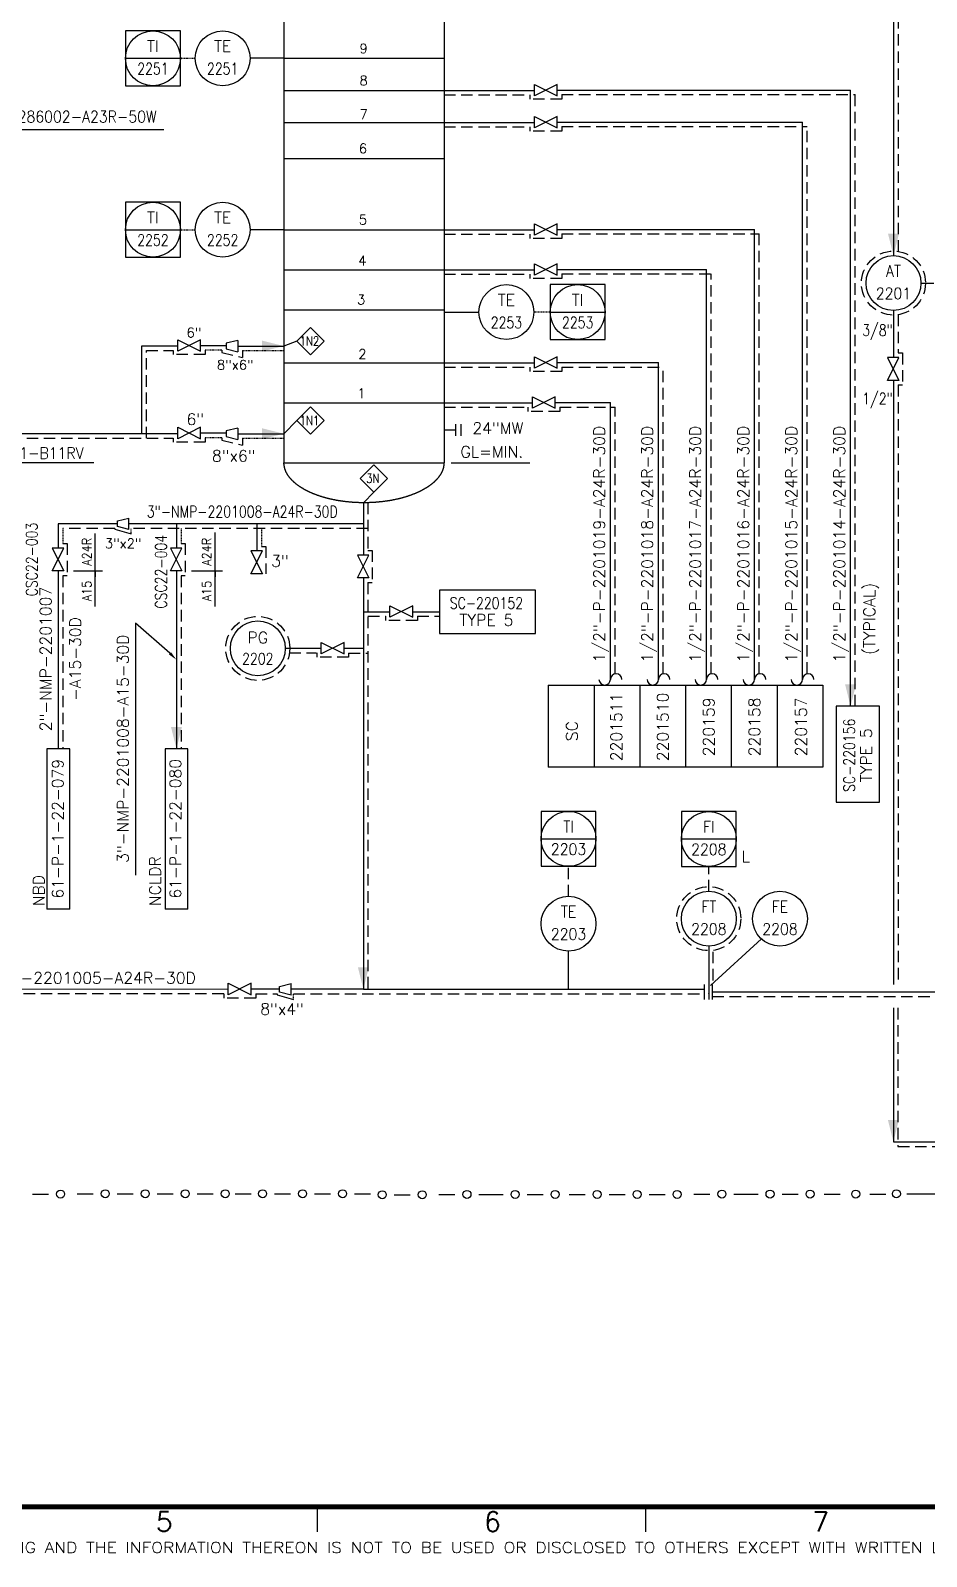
# Model space of a CAD drawing. Header units: millimetres. Extents: x 970 to 1838, y -23 to 597.
# Drawn here: x 1266.7 to 1462.6, y -22.6 to 311.1 of the extents above; entities that cross this region are included whole.
import ezdxf
from ezdxf.enums import TextEntityAlignment as Align

# ---------------------------------------------------------------- set-up
doc = ezdxf.new("R2010")
doc.units = ezdxf.units.MM
for name, pattern in [('HIDDEN', [0.375, 0.25, -0.125]), ('NELECTRICAL', [0.25, 0.125, -0.125]), ('SOLID', [0])]:
    doc.linetypes.add(name, pattern=pattern)
for name, color, linetype in [('1', 7, 'Continuous'), ('13', 13, 'Continuous'), ('18', 150, 'Continuous'), ('2', 7, 'Continuous'), ('30', 7, 'NELECTRICAL'), ('31', 7, 'Continuous'), ('4', 2, 'Continuous'), ('DIM', 7, 'Continuous'), ('INST', 4, 'Continuous'), ('SYM', 7, 'Continuous'), ('TEXT', 10, 'Continuous')]:
    doc.layers.add(name, color=color, linetype=linetype)
doc.styles.add('ROMANS', font='romans')
doc.styles.add('ROMSIM', font='simplex.shx', dxfattribs={"height": 0.1})
doc.styles.add('S3', font='SIMPLEX')
doc.styles.get("Standard").update_dxf_attribs({"font": 'romans.shx'})

# ---------------------------------------------------------------- blocks, each defined once
blk = doc.blocks.new('EM00')
at = {"layer": 'SYM'}
for p, q in [((0, 0), (0.1, 0)), ((0.1, 0.05), (0.1, -0.05)), ((0.15, -0.05), (0.15, 0.05))]:
    blk.add_line(p, q, dxfattribs=at)
blk = doc.blocks.new('RB12')
at = {"layer": 'SYM', "rotation": 270}
blk.add_blockref('EM00', (0, 0), dxfattribs=at)
blk = doc.blocks.new('W1')
at = {"color": 7, "linetype": 'HIDDEN'}
blk.add_solid([(-1.2, -4.8), (0, 0), (1.2, -4.8)], dxfattribs=at)

msp = doc.modelspace()

# ---------------------------------------------------------------- linework, layer by layer
at = {"color": 2, "linetype": 'SOLID'}
for p, q in [((1322.1, 426.75), (1322.1, 216.61)), ((1357.11, 426.75), (1357.11, 216.62))]:
    msp.add_line(p, q, dxfattribs=at)
for p, q in [((1287.47, 305.05), (1299.47, 305.05)), ((1287.47, 267.58), (1299.47, 267.58)), ((1380.33, 249.56), (1392.33, 249.56)), ((1324.9, 243.22), (1322.08, 242.13)), ((1298.88, 221.86), (1298.88, 224.36)), ((1324.9, 225.84), (1322.08, 222.96)), ((1341.75, 210.19), (1339.5, 207.87)), ((1280.87, 185.16), (1280.87, 201.16)), ((1285.16, 202.27), (1285.16, 202.08)), ((1285.16, 202.08), (1288.73, 201.06)), ((1307.07, 185.16), (1307.07, 201.34)), ((1297.18, 174.94), (1289.67, 181.55)), ((1289.67, 181.55), (1289.67, 126.42)), ((1379.91, 167.99), (1439.91, 167.99)), ((1379.91, 167.99), (1379.91, 150.08)), ((1389.91, 167.99), (1389.91, 150.08)), ((1399.91, 167.99), (1399.91, 150.08)), ((1409.91, 167.99), (1409.91, 150.08)), ((1419.91, 167.99), (1419.91, 150.08)), ((1429.91, 167.99), (1429.91, 150.08)), ((1439.91, 167.99), (1439.91, 150.08)), ((1439.91, 150.08), (1379.91, 150.08)), ((1378.33, 134.38), (1390.33, 134.38)), ((1409, 134.34), (1421, 134.34)), ((1415, 110.91), (1415, 99.22)), ((1426.49, 112.5), (1415.36, 102.29)), ((1320.62, 100.47), (1320.62, 100.29)), ((1320.62, 100.29), (1324.19, 99.27))]:
    msp.add_line(p, q)
at = {"color": 7, "linetype": 'SOLID'}
for p, q in [((1322.11, 305.05), (1357.11, 305.05)), ((1322.11, 298.05), (1357.11, 298.05)), ((1322.11, 291.05), (1357.11, 291.05))]:
    msp.add_line(p, q, dxfattribs=at)
at = {"color": 7, "linetype": 'HIDDEN', "ltscale": 10}
for p, q in [((1357.11, 297.05), (1375.87, 297.05)), ((1357.11, 290.05), (1375.87, 290.05)), ((1297.88, 241.16), (1297.88, 240.27)), ((1304.88, 240.27), (1297.88, 240.27)), ((1304.88, 241.21), (1304.88, 240.27)), ((1308.53, 241.21), (1308.53, 240.72)), ((1308.53, 240.72), (1313.03, 239.6)), ((1313.03, 241.13), (1313.03, 239.6)), ((1304.88, 221.11), (1297.88, 221.11)), ((1304.88, 222.05), (1304.88, 221.11)), ((1308.53, 222.05), (1308.53, 221.55)), ((1308.53, 221.55), (1313.03, 220.43)), ((1313.03, 221.96), (1313.03, 220.43)), ((1336.26, 174.99), (1340.48, 174.99))]:
    msp.add_line(p, q, dxfattribs=at)
at = {"linetype": 'HIDDEN', "ltscale": 10}
for p, q in [((1375.87, 297.05), (1375.87, 296.11)), ((1382.86, 297.11), (1382.86, 296.11)), ((1382.86, 296.11), (1375.87, 296.11)), ((1375.87, 290.05), (1375.87, 289.11)), ((1382.86, 289.11), (1375.87, 289.11)), ((1382.86, 290.11), (1382.86, 289.11)), ((1375.87, 266.58), (1375.87, 265.64)), ((1382.86, 265.64), (1375.87, 265.64)), ((1382.86, 266.64), (1382.86, 265.64)), ((1375.87, 257.83), (1375.87, 256.89)), ((1382.86, 257.89), (1382.86, 256.89)), ((1382.86, 256.89), (1375.87, 256.89)), ((1456.37, 240.63), (1457.31, 240.63)), ((1457.31, 240.63), (1457.31, 233.64)), ((1375.87, 237.49), (1375.87, 236.55)), ((1382.86, 237.55), (1382.86, 236.55)), ((1382.86, 236.55), (1375.87, 236.55)), ((1456.37, 233.64), (1457.31, 233.64)), ((1375.43, 228.74), (1375.43, 227.8)), ((1382.43, 227.8), (1375.43, 227.8)), ((1382.43, 228.8), (1382.43, 227.8)), ((1297.88, 221.99), (1297.88, 221.11)), ((1273.78, 198.95), (1274.72, 198.95)), ((1274.72, 198.95), (1274.72, 191.96)), ((1299.61, 198.95), (1300.55, 198.95)), ((1300.55, 198.95), (1300.55, 191.96)), ((1317.21, 198.33), (1318.15, 198.33)), ((1318.15, 198.33), (1318.15, 192.35)), ((1340.48, 197.44), (1341.42, 197.44)), ((1341.42, 197.44), (1341.42, 190.45)), ((1273.78, 191.96), (1274.72, 191.96)), ((1299.61, 191.96), (1300.55, 191.96)), ((1340.48, 190.45), (1341.42, 190.45)), ((1344.29, 183.03), (1344.29, 182.09)), ((1351.28, 182.09), (1344.29, 182.09)), ((1351.28, 183.03), (1351.28, 182.09)), ((1329.27, 175.02), (1329.27, 174.08)), ((1336.26, 174.08), (1329.27, 174.08)), ((1336.26, 174.99), (1336.26, 174.08)), ((1308.94, 100.47), (1308.94, 99.53)), ((1315.93, 100.47), (1315.93, 99.53)), ((1315.93, 99.53), (1308.94, 99.53))]:
    msp.add_line(p, q, dxfattribs=at)
at = {"linetype": 'Continuous'}
for p, q in [((1376.86, 296.86), (1376.86, 299.36)), ((1376.86, 299.36), (1381.86, 296.86)), ((1381.86, 299.36), (1376.86, 296.86)), ((1381.86, 296.86), (1381.86, 299.36)), ((1376.86, 289.86), (1376.86, 292.36)), ((1376.86, 292.36), (1381.86, 289.86)), ((1381.86, 292.36), (1376.86, 289.86)), ((1381.86, 289.86), (1381.86, 292.36)), ((1376.86, 266.39), (1376.86, 268.89)), ((1376.86, 268.89), (1381.86, 266.39)), ((1381.86, 268.89), (1376.86, 266.39)), ((1381.86, 266.39), (1381.86, 268.89)), ((1376.86, 257.64), (1376.86, 260.14)), ((1376.86, 260.14), (1381.86, 257.64)), ((1381.86, 260.14), (1376.86, 257.64)), ((1381.86, 257.64), (1381.86, 260.14)), ((1376.86, 237.3), (1376.86, 239.8)), ((1376.86, 239.8), (1381.86, 237.3)), ((1381.86, 239.8), (1376.86, 237.3)), ((1381.86, 237.3), (1381.86, 239.8)), ((1456.56, 239.63), (1454.06, 239.63)), ((1454.06, 239.63), (1456.56, 234.63)), ((1454.06, 234.63), (1456.56, 239.63)), ((1456.56, 234.63), (1454.06, 234.63)), ((1376.43, 228.55), (1376.43, 231.05)), ((1381.43, 231.05), (1376.43, 228.55)), ((1376.43, 231.05), (1381.43, 228.55)), ((1381.43, 228.55), (1381.43, 231.05)), ((1273.97, 197.95), (1271.47, 197.95)), ((1271.47, 197.95), (1273.97, 192.95)), ((1271.47, 192.95), (1273.97, 197.95)), ((1299.8, 197.95), (1297.3, 197.95)), ((1297.3, 197.95), (1299.8, 192.95)), ((1297.3, 192.95), (1299.8, 197.95)), ((1314.9, 192.33), (1317.4, 197.33)), ((1314.9, 197.33), (1317.4, 192.33)), ((1317.4, 197.33), (1314.9, 197.33)), ((1340.67, 196.44), (1338.17, 196.44)), ((1338.17, 196.44), (1340.67, 191.44)), ((1338.17, 191.44), (1340.67, 196.44)), ((1273.97, 192.95), (1271.47, 192.95)), ((1299.8, 192.95), (1297.3, 192.95)), ((1317.4, 192.33), (1314.9, 192.33)), ((1340.67, 191.44), (1338.17, 191.44)), ((1345.28, 182.84), (1345.28, 185.34)), ((1350.28, 185.34), (1345.28, 182.84)), ((1345.28, 185.34), (1350.28, 182.84)), ((1350.28, 182.84), (1350.28, 185.34)), ((1330.26, 174.83), (1330.26, 177.33)), ((1335.26, 177.33), (1330.26, 174.83)), ((1330.26, 177.33), (1335.26, 174.83)), ((1335.26, 174.83), (1335.26, 177.33)), ((1309.93, 100.28), (1309.93, 102.78)), ((1314.93, 102.78), (1309.93, 100.28)), ((1309.93, 102.78), (1314.93, 100.28)), ((1314.93, 100.28), (1314.93, 102.78))]:
    msp.add_line(p, q, dxfattribs=at)
at = {"color": 7}
for p, q in [((1243.18, 289.49), (1295.83, 289.49)), ((1298.88, 243.52), (1303.88, 241.02)), ((1303.88, 243.52), (1298.88, 241.02)), ((1298.88, 241.02), (1298.88, 243.52)), ((1303.88, 241.02), (1303.88, 243.52)), ((1309.55, 242.21), (1303.88, 242.21)), ((1312.01, 243.38), (1309.51, 242.75)), ((1309.51, 242.75), (1309.51, 241.5)), ((1309.51, 241.5), (1312.01, 240.88)), ((1312.01, 243.38), (1312.01, 240.88)), ((1303.88, 224.36), (1298.88, 221.86)), ((1298.88, 224.36), (1303.88, 221.86)), ((1303.88, 221.86), (1303.88, 224.36)), ((1312.01, 224.21), (1309.51, 223.59)), ((1309.51, 223.59), (1309.51, 222.34)), ((1312.01, 224.21), (1312.01, 221.71)), ((1309.51, 222.34), (1312.01, 221.71)), ((1285.7, 203.89), (1288.2, 204.52)), ((1285.7, 202.64), (1285.7, 203.89)), ((1288.2, 202.02), (1288.2, 204.52)), ((1288.2, 202.02), (1285.7, 202.64)), ((1288.2, 202.02), (1285.7, 202.64)), ((1270.28, 154.02), (1270.28, 119.02)), ((1275.28, 154.02), (1270.28, 154.02)), ((1275.28, 119.02), (1275.28, 154.02)), ((1296.11, 154.02), (1296.11, 119.02)), ((1301.11, 154.02), (1296.11, 154.02)), ((1301.11, 119.02), (1301.11, 154.02)), ((1275.28, 119.02), (1270.28, 119.02)), ((1301.11, 119.02), (1296.11, 119.02)), ((1321.17, 102.1), (1323.67, 102.72)), ((1321.17, 100.85), (1321.17, 102.1)), ((1323.67, 100.22), (1321.17, 100.85)), ((1323.67, 100.22), (1321.17, 100.85)), ((1323.67, 100.22), (1323.67, 102.72))]:
    msp.add_line(p, q, dxfattribs=at)
at = {"color": 7, "linetype": 'NELECTRICAL'}
for p, q in [((1308.53, 241.21), (1304.88, 241.21)), ((1308.53, 222.05), (1304.88, 222.05)), ((1288.73, 201.06), (1288.73, 202.27)), ((1324.19, 99.27), (1324.19, 100.47))]:
    msp.add_line(p, q, dxfattribs=at)
at = {"color": 3}
msp.add_line((1309.55, 223.05), (1303.88, 223.05), dxfattribs=at)
at = {"color": 6, "const_width": 1.07}
msp.add_lwpolyline([(970.59, 585.9), (1832.75, 585.9), (1832.75, -11.72), (970.59, -11.72), (970.59, 585.9)], dxfattribs=at)
for points in [[(1299.47, 311.05), (1287.47, 311.05), (1287.47, 299.05), (1299.47, 299.05)], [(1299.47, 273.58), (1287.47, 273.58), (1287.47, 261.58), (1299.47, 261.58)], [(1392.33, 255.56), (1380.33, 255.56), (1380.33, 243.56), (1392.33, 243.56)], [(1356.1, 188.74), (1356.1, 179.31), (1377.1, 179.31), (1377.1, 188.74)], [(1442.87, 142.36), (1452.31, 142.36), (1452.31, 163.36), (1442.87, 163.36)], [(1390.33, 140.38), (1378.33, 140.38), (1378.33, 128.38), (1390.33, 128.38)], [(1421, 140.34), (1409, 140.34), (1409, 128.34), (1421, 128.34)]]:
    msp.add_lwpolyline(points, close=True)
for points in [[(1236.58, 209.46), (1233.28, 216.7), (1280.54, 216.7)], [(1280.87, 192.92), (1280.87, 194.13)], [(1307.07, 192.92), (1307.07, 194.13)], [(1280.87, 192.92), (1280.87, 191.7)], [(1307.07, 192.92), (1307.07, 191.7)]]:
    msp.add_lwpolyline(points)
for centre in [(1293.47, 305.05), (1308.72, 305.05), (1293.47, 267.58), (1308.72, 267.58), (1455.37, 255.9), (1370.75, 249.56), (1386.33, 249.56), (1316.39, 176.02), (1384.33, 134.38), (1415, 134.34), (1384.33, 115.8), (1415, 116.91), (1430.56, 116.91)]:
    msp.add_circle(centre, 6)
at = {"linetype": 'HIDDEN', "ltscale": 10}
for centre in [(1455.37, 255.9), (1316.39, 176.02)]:
    msp.add_circle(centre, 7, dxfattribs=at)
at = {"color": 7, "linetype": 'HIDDEN', "ltscale": 10}
msp.add_solid([(1456.57, 266.7), (1455.37, 261.9), (1454.17, 266.7)], dxfattribs=at)
msp.add_solid([(1296.95, 174.71), (1297.42, 175.18), (1298.61, 173.54)])
at = {"layer": '1', "color": 7, "linetype": 'SOLID'}
for p, q in [((1455.45, 261.9), (1455.45, 320.45)), ((1322.11, 283.18), (1357.11, 283.18)), ((1322.1, 267.58), (1357.11, 267.58)), ((1322.1, 258.83), (1357.11, 258.83)), ((1322.1, 250.08), (1357.11, 250.08)), ((1455.37, 249.9), (1455.37, 239.63)), ((1291.05, 242.16), (1298.88, 242.16)), ((1322.1, 238.49), (1357.11, 238.49)), ((1322.1, 229.74), (1357.11, 229.74)), ((1358.67, 216.57), (1375.86, 216.57)), ((1272.78, 203.27), (1272.78, 197.95)), ((1285.7, 203.27), (1272.78, 203.27)), ((1339.45, 203.27), (1288.2, 203.27)), ((1298.61, 203.27), (1298.61, 197.95)), ((1316.21, 203.29), (1316.21, 197.33)), ((1272.78, 192.95), (1272.78, 154.02)), ((1298.61, 192.95), (1298.61, 154.02)), ((1339.47, 184.03), (1345.28, 184.03)), ((1350.28, 184.03), (1356.1, 184.03)), ((1309.93, 101.47), (1244.74, 101.46)), ((1321.17, 101.47), (1314.93, 101.47)), ((1339.5, 101.48), (1323.67, 101.47)), ((1414.04, 99.27), (1414.04, 102.53)), ((1415.79, 99.27), (1415.79, 102.53))]:
    msp.add_line(p, q, dxfattribs=at)
at = {"layer": '1', "color": 7, "linetype": 'HIDDEN', "ltscale": 10}
for p, q in [((1456.45, 262.82), (1456.45, 319.45)), ((1382.86, 297.11), (1446.99, 297.11)), ((1446.99, 163.36), (1446.99, 297.11)), ((1382.86, 290.11), (1436.49, 290.11)), ((1436.49, 170.47), (1436.49, 290.11)), ((1357.11, 266.58), (1375.87, 266.58)), ((1382.86, 266.64), (1425.99, 266.64)), ((1425.99, 170.47), (1425.99, 266.64)), ((1357.11, 257.83), (1375.87, 257.83)), ((1382.86, 257.89), (1415.49, 257.89)), ((1415.49, 170.47), (1415.49, 257.89)), ((1456.37, 248.98), (1456.37, 240.63)), ((1292.05, 221.98), (1292.05, 241.16)), ((1292.05, 241.16), (1297.88, 241.16)), ((1357.11, 237.49), (1375.87, 237.49)), ((1382.86, 237.55), (1404.99, 237.55)), ((1404.99, 170.47), (1404.99, 237.55)), ((1456.37, 233.63), (1456.37, 102.54)), ((1357.11, 228.74), (1375.43, 228.74)), ((1382.43, 228.8), (1394.49, 228.8)), ((1394.49, 170.47), (1394.49, 228.8)), ((1258.37, 221.99), (1297.88, 221.99)), ((1285.16, 202.27), (1273.78, 202.27)), ((1340.48, 202.27), (1288.73, 202.27)), ((1273.78, 191.92), (1273.78, 154.02)), ((1299.61, 191.92), (1299.61, 154.02)), ((1340.48, 183.03), (1344.29, 183.03)), ((1351.28, 183.03), (1356.1, 183.03)), ((1415.97, 103.41), (1415.97, 109.97)), ((1308.94, 100.47), (1245.74, 100.46)), ((1324.19, 100.47), (1414.03, 100.51)), ((1415.79, 99.9), (1647.24, 99.9)), ((1456.35, 97.39), (1456.35, 67.1)), ((1456.35, 67.1), (1647.12, 67.1))]:
    msp.add_line(p, q, dxfattribs=at)
at = {"layer": '1'}
for p, q in [((1322.11, 305.05), (1314.72, 305.05)), ((1322.1, 267.58), (1314.72, 267.58)), ((1357.11, 249.56), (1364.75, 249.56)), ((1384.33, 101.48), (1384.33, 109.8))]:
    msp.add_line(p, q, dxfattribs=at)
at = {"layer": '1', "color": 7}
for p, q in [((1357.11, 298.05), (1376.86, 298.05)), ((1381.86, 298.11), (1445.99, 298.11)), ((1445.99, 163.36), (1445.99, 298.11)), ((1357.11, 291.05), (1376.86, 291.05)), ((1381.86, 291.11), (1435.49, 291.11)), ((1435.49, 169.24), (1435.49, 291.11)), ((1357.11, 267.58), (1376.86, 267.58)), ((1381.86, 267.64), (1424.99, 267.64)), ((1424.99, 169.24), (1424.99, 267.64)), ((1357.11, 258.83), (1376.86, 258.83)), ((1381.86, 258.89), (1414.49, 258.89)), ((1414.49, 169.24), (1414.49, 258.89)), ((1291.05, 222.98), (1291.05, 242.16)), ((1312.01, 242.13), (1322.08, 242.13)), ((1357.11, 238.49), (1376.86, 238.49)), ((1381.86, 238.55), (1403.99, 238.55)), ((1403.99, 169.24), (1403.99, 238.55)), ((1455.37, 234.63), (1455.37, 102.54)), ((1357.11, 229.74), (1376.43, 229.74)), ((1381.43, 229.8), (1393.49, 229.8)), ((1393.49, 169.24), (1393.49, 229.8)), ((1330.26, 176.02), (1322.39, 176.02)), ((1339.41, 176.02), (1335.26, 176.02)), ((1455.35, 97.39), (1455.35, 68.1)), ((1455.35, 68.1), (1647.12, 68.1))]:
    msp.add_line(p, q, dxfattribs=at)
at = {"layer": '1', "color": 7, "linetype": 'NELECTRICAL'}
for p, q in [((1313.03, 241.13), (1322.08, 241.13)), ((1313.03, 221.96), (1322.08, 221.96)), ((1273.78, 202.27), (1273.78, 198.95)), ((1299.61, 202.27), (1299.61, 198.95)), ((1317.21, 202.27), (1317.21, 198.29))]:
    msp.add_line(p, q, dxfattribs=at)
at = {"layer": '1', "color": 3, "linetype": 'SOLID'}
msp.add_line((1257.37, 222.99), (1298.88, 222.99), dxfattribs=at)
at = {"layer": '1', "color": 3}
msp.add_line((1312.01, 222.96), (1322.08, 222.96), dxfattribs=at)
at = {"layer": '1', "color": 7, "linetype": 'HIDDEN', "ltscale": 10}
msp.add_circle((1415, 116.91), 7, dxfattribs=at)
at = {"layer": '13', "color": 3, "linetype": 'SOLID'}
for p, q in [((1339.48, 207.87), (1339.48, 196.44)), ((1339.48, 191.44), (1339.48, 101.48)), ((1339.48, 101.48), (1414.03, 101.51))]:
    msp.add_line(p, q, dxfattribs=at)
at = {"layer": '13', "color": 7, "linetype": 'HIDDEN', "ltscale": 10}
for p, q in [((1340.48, 207.88), (1340.48, 197.44)), ((1340.48, 190.41), (1340.48, 100.48)), ((1323.32, 175.02), (1329.17, 175.02)), ((1315.93, 100.47), (1320.62, 100.47))]:
    msp.add_line(p, q, dxfattribs=at)
at = {"layer": '13', "color": 3, "linetype": 'Continuous'}
msp.add_line((1415.79, 100.9), (1647.24, 100.9), dxfattribs=at)
at = {"layer": '18', "color": 2, "linetype": 'SOLID'}
for p, q in [((1322.1, 216.61), (1357.11, 216.61)), ((1322.12, 216.46), (1322.11, 216.61)), ((1322.12, 216.32), (1322.12, 216.46)), ((1322.14, 216.2), (1322.12, 216.32)), ((1322.15, 216.1), (1322.13, 216.23)), ((1322.16, 216), (1322.15, 216.1)), ((1322.17, 215.92), (1322.16, 216)), ((1322.18, 215.85), (1322.17, 215.92)), ((1322.2, 215.78), (1322.18, 215.85)), ((1322.21, 215.71), (1322.2, 215.78)), ((1322.22, 215.65), (1322.21, 215.71)), ((1322.23, 215.59), (1322.22, 215.65)), ((1322.25, 215.53), (1322.23, 215.59)), ((1322.26, 215.47), (1322.25, 215.53)), ((1322.28, 215.42), (1322.26, 215.47)), ((1322.29, 215.36), (1322.28, 215.42)), ((1322.31, 215.31), (1322.29, 215.36)), ((1322.33, 215.25), (1322.31, 215.31)), ((1322.34, 215.2), (1322.33, 215.25)), ((1322.36, 215.15), (1322.34, 215.2)), ((1322.38, 215.09), (1322.36, 215.15)), ((1322.4, 215.04), (1322.38, 215.09)), ((1322.42, 214.98), (1322.4, 215.04)), ((1322.44, 214.93), (1322.42, 214.98)), ((1322.46, 214.88), (1322.44, 214.93)), ((1322.48, 214.82), (1322.46, 214.88)), ((1322.51, 214.77), (1322.48, 214.82)), ((1322.53, 214.72), (1322.51, 214.77)), ((1322.55, 214.66), (1322.53, 214.72)), ((1322.58, 214.61), (1322.55, 214.66)), ((1322.6, 214.56), (1322.58, 214.61)), ((1322.63, 214.51), (1322.6, 214.56)), ((1322.65, 214.45), (1322.63, 214.51)), ((1322.68, 214.4), (1322.65, 214.45)), ((1322.71, 214.35), (1322.68, 214.4)), ((1322.74, 214.29), (1322.71, 214.35)), ((1322.77, 214.24), (1322.74, 214.29)), ((1322.8, 214.19), (1322.77, 214.24)), ((1322.83, 214.14), (1322.8, 214.19)), ((1322.86, 214.09), (1322.83, 214.14)), ((1322.89, 214.03), (1322.86, 214.09)), ((1322.92, 213.98), (1322.89, 214.03)), ((1322.96, 213.93), (1322.92, 213.98)), ((1322.99, 213.88), (1322.96, 213.93)), ((1323.02, 213.83), (1322.99, 213.88)), ((1323.06, 213.77), (1323.02, 213.83)), ((1323.1, 213.72), (1323.06, 213.77)), ((1323.13, 213.67), (1323.1, 213.72)), ((1323.17, 213.62), (1323.13, 213.67)), ((1323.21, 213.57), (1323.17, 213.62)), ((1323.24, 213.52), (1323.21, 213.57)), ((1356.01, 213.57), (1355.97, 213.52)), ((1356.04, 213.62), (1356.01, 213.57)), ((1356.08, 213.67), (1356.04, 213.62)), ((1356.12, 213.72), (1356.08, 213.67)), ((1356.15, 213.77), (1356.12, 213.72)), ((1356.19, 213.83), (1356.15, 213.77)), ((1356.22, 213.88), (1356.19, 213.83)), ((1356.26, 213.93), (1356.22, 213.88)), ((1356.29, 213.98), (1356.26, 213.93)), ((1356.32, 214.03), (1356.29, 213.98)), ((1356.35, 214.09), (1356.32, 214.03)), ((1356.38, 214.14), (1356.35, 214.09)), ((1356.41, 214.19), (1356.38, 214.14)), ((1356.44, 214.24), (1356.41, 214.19)), ((1356.47, 214.29), (1356.44, 214.24)), ((1356.5, 214.35), (1356.47, 214.29)), ((1356.53, 214.4), (1356.5, 214.35)), ((1356.56, 214.45), (1356.53, 214.4)), ((1356.58, 214.51), (1356.56, 214.45)), ((1356.61, 214.56), (1356.58, 214.51)), ((1356.63, 214.61), (1356.61, 214.56)), ((1356.66, 214.66), (1356.63, 214.61)), ((1356.68, 214.72), (1356.66, 214.66)), ((1356.71, 214.77), (1356.68, 214.72)), ((1356.73, 214.82), (1356.71, 214.77)), ((1356.75, 214.88), (1356.73, 214.82)), ((1356.77, 214.93), (1356.75, 214.88)), ((1356.79, 214.98), (1356.77, 214.93)), ((1356.81, 215.04), (1356.79, 214.98)), ((1356.83, 215.09), (1356.81, 215.04)), ((1356.85, 215.15), (1356.83, 215.09)), ((1356.87, 215.2), (1356.85, 215.15)), ((1356.89, 215.25), (1356.87, 215.2)), ((1356.9, 215.31), (1356.89, 215.25)), ((1356.92, 215.36), (1356.9, 215.31)), ((1356.93, 215.42), (1356.92, 215.36)), ((1356.95, 215.47), (1356.93, 215.42)), ((1356.96, 215.53), (1356.95, 215.47)), ((1356.98, 215.59), (1356.96, 215.53)), ((1356.99, 215.65), (1356.98, 215.59)), ((1357, 215.71), (1356.99, 215.65)), ((1357.02, 215.78), (1357, 215.71)), ((1357.03, 215.85), (1357.02, 215.78)), ((1357.04, 215.92), (1357.03, 215.85)), ((1357.05, 216), (1357.04, 215.92)), ((1357.07, 216.1), (1357.05, 216)), ((1357.08, 216.2), (1357.07, 216.1)), ((1357.09, 216.32), (1357.08, 216.2)), ((1357.1, 216.46), (1357.09, 216.32)), ((1357.11, 216.61), (1357.1, 216.46)), ((1323.28, 213.47), (1323.24, 213.52)), ((1323.32, 213.42), (1323.28, 213.47)), ((1323.36, 213.36), (1323.32, 213.42)), ((1323.4, 213.31), (1323.36, 213.36)), ((1323.45, 213.26), (1323.4, 213.31)), ((1323.49, 213.21), (1323.45, 213.26)), ((1323.53, 213.16), (1323.49, 213.21)), ((1323.57, 213.11), (1323.53, 213.16)), ((1323.62, 213.06), (1323.57, 213.11)), ((1323.66, 213.01), (1323.62, 213.06)), ((1323.71, 212.96), (1323.66, 213.01)), ((1323.75, 212.91), (1323.71, 212.96)), ((1323.8, 212.87), (1323.75, 212.91)), ((1323.85, 212.82), (1323.8, 212.87)), ((1323.89, 212.77), (1323.85, 212.82)), ((1323.94, 212.72), (1323.89, 212.77)), ((1323.99, 212.67), (1323.94, 212.72)), ((1324.04, 212.62), (1323.99, 212.67)), ((1324.09, 212.57), (1324.04, 212.62)), ((1324.14, 212.52), (1324.09, 212.57)), ((1324.19, 212.48), (1324.14, 212.52)), ((1324.24, 212.43), (1324.19, 212.48)), ((1324.3, 212.38), (1324.24, 212.43)), ((1324.35, 212.33), (1324.3, 212.38)), ((1324.4, 212.29), (1324.35, 212.33)), ((1324.46, 212.24), (1324.4, 212.29)), ((1324.51, 212.19), (1324.46, 212.24)), ((1324.57, 212.14), (1324.51, 212.19)), ((1324.62, 212.1), (1324.57, 212.14)), ((1324.68, 212.05), (1324.62, 212.1)), ((1324.74, 212), (1324.68, 212.05)), ((1324.79, 211.96), (1324.74, 212)), ((1324.85, 211.91), (1324.79, 211.96)), ((1324.91, 211.87), (1324.85, 211.91)), ((1324.97, 211.82), (1324.91, 211.87)), ((1325.03, 211.77), (1324.97, 211.82)), ((1325.09, 211.73), (1325.03, 211.77)), ((1325.15, 211.68), (1325.09, 211.73)), ((1325.21, 211.64), (1325.15, 211.68)), ((1325.28, 211.59), (1325.21, 211.64)), ((1325.34, 211.55), (1325.28, 211.59)), ((1325.4, 211.51), (1325.34, 211.55)), ((1325.47, 211.46), (1325.4, 211.51)), ((1325.53, 211.42), (1325.47, 211.46)), ((1325.6, 211.37), (1325.53, 211.42)), ((1325.66, 211.33), (1325.6, 211.37)), ((1325.73, 211.29), (1325.66, 211.33)), ((1325.8, 211.24), (1325.73, 211.29)), ((1325.86, 211.2), (1325.8, 211.24)), ((1325.93, 211.16), (1325.86, 211.2)), ((1326, 211.12), (1325.93, 211.16)), ((1326.07, 211.07), (1326, 211.12)), ((1326.14, 211.03), (1326.07, 211.07)), ((1326.21, 210.99), (1326.14, 211.03)), ((1326.28, 210.95), (1326.21, 210.99)), ((1326.35, 210.91), (1326.28, 210.95)), ((1326.42, 210.86), (1326.35, 210.91)), ((1326.49, 210.82), (1326.42, 210.86)), ((1326.56, 210.78), (1326.49, 210.82)), ((1326.64, 210.74), (1326.56, 210.78)), ((1326.71, 210.7), (1326.64, 210.74)), ((1326.78, 210.66), (1326.71, 210.7)), ((1326.86, 210.62), (1326.78, 210.66)), ((1326.93, 210.58), (1326.86, 210.62)), ((1327.01, 210.54), (1326.93, 210.58)), ((1327.08, 210.5), (1327.01, 210.54)), ((1327.16, 210.47), (1327.08, 210.5)), ((1327.24, 210.43), (1327.16, 210.47)), ((1327.31, 210.39), (1327.24, 210.43)), ((1327.39, 210.35), (1327.31, 210.39)), ((1327.47, 210.31), (1327.39, 210.35)), ((1327.55, 210.27), (1327.47, 210.31)), ((1327.63, 210.24), (1327.55, 210.27)), ((1327.71, 210.2), (1327.63, 210.24)), ((1351.58, 210.24), (1351.5, 210.2)), ((1351.66, 210.27), (1351.58, 210.24)), ((1351.74, 210.31), (1351.66, 210.27)), ((1351.82, 210.35), (1351.74, 210.31)), ((1351.9, 210.39), (1351.82, 210.35)), ((1351.97, 210.43), (1351.9, 210.39)), ((1352.05, 210.47), (1351.97, 210.43)), ((1352.13, 210.5), (1352.05, 210.47)), ((1352.2, 210.54), (1352.13, 210.5)), ((1352.28, 210.58), (1352.2, 210.54)), ((1352.35, 210.62), (1352.28, 210.58)), ((1352.43, 210.66), (1352.35, 210.62)), ((1352.5, 210.7), (1352.43, 210.66)), ((1352.58, 210.74), (1352.5, 210.7)), ((1352.65, 210.78), (1352.58, 210.74)), ((1352.72, 210.82), (1352.65, 210.78)), ((1352.79, 210.86), (1352.72, 210.82)), ((1352.86, 210.91), (1352.79, 210.86)), ((1352.94, 210.95), (1352.86, 210.91)), ((1353.01, 210.99), (1352.94, 210.95)), ((1353.08, 211.03), (1353.01, 210.99)), ((1353.14, 211.07), (1353.08, 211.03)), ((1353.21, 211.12), (1353.14, 211.07)), ((1353.28, 211.16), (1353.21, 211.12)), ((1353.35, 211.2), (1353.28, 211.16)), ((1353.42, 211.24), (1353.35, 211.2)), ((1353.48, 211.29), (1353.42, 211.24)), ((1353.55, 211.33), (1353.48, 211.29)), ((1353.61, 211.37), (1353.55, 211.33)), ((1353.68, 211.42), (1353.61, 211.37)), ((1353.74, 211.46), (1353.68, 211.42)), ((1353.81, 211.51), (1353.74, 211.46)), ((1353.87, 211.55), (1353.81, 211.51)), ((1353.93, 211.59), (1353.87, 211.55)), ((1354, 211.64), (1353.93, 211.59)), ((1354.06, 211.68), (1354, 211.64)), ((1354.12, 211.73), (1354.06, 211.68)), ((1354.18, 211.77), (1354.12, 211.73)), ((1354.24, 211.82), (1354.18, 211.77)), ((1354.3, 211.87), (1354.24, 211.82)), ((1354.36, 211.91), (1354.3, 211.87)), ((1354.42, 211.96), (1354.36, 211.91)), ((1354.47, 212), (1354.42, 211.96)), ((1354.53, 212.05), (1354.47, 212)), ((1354.59, 212.1), (1354.53, 212.05)), ((1354.64, 212.14), (1354.59, 212.1)), ((1354.7, 212.19), (1354.64, 212.14)), ((1354.75, 212.24), (1354.7, 212.19)), ((1354.81, 212.29), (1354.75, 212.24)), ((1354.86, 212.33), (1354.81, 212.29)), ((1354.92, 212.38), (1354.86, 212.33)), ((1354.97, 212.43), (1354.92, 212.38)), ((1355.02, 212.48), (1354.97, 212.43)), ((1355.07, 212.52), (1355.02, 212.48)), ((1355.12, 212.57), (1355.07, 212.52)), ((1355.17, 212.62), (1355.12, 212.57)), ((1355.22, 212.67), (1355.17, 212.62)), ((1355.27, 212.72), (1355.22, 212.67)), ((1355.32, 212.77), (1355.27, 212.72)), ((1355.37, 212.82), (1355.32, 212.77)), ((1355.41, 212.87), (1355.37, 212.82)), ((1355.46, 212.91), (1355.41, 212.87)), ((1355.5, 212.96), (1355.46, 212.91)), ((1355.55, 213.01), (1355.5, 212.96)), ((1355.59, 213.06), (1355.55, 213.01)), ((1355.64, 213.11), (1355.59, 213.06)), ((1355.68, 213.16), (1355.64, 213.11)), ((1355.72, 213.21), (1355.68, 213.16)), ((1355.77, 213.26), (1355.72, 213.21)), ((1355.81, 213.31), (1355.77, 213.26)), ((1355.85, 213.36), (1355.81, 213.31)), ((1355.89, 213.42), (1355.85, 213.36)), ((1355.93, 213.47), (1355.89, 213.42)), ((1355.97, 213.52), (1355.93, 213.47)), ((1327.79, 210.16), (1327.71, 210.2)), ((1327.87, 210.13), (1327.79, 210.16)), ((1327.95, 210.09), (1327.87, 210.13)), ((1328.03, 210.05), (1327.95, 210.09)), ((1328.11, 210.02), (1328.03, 210.05)), ((1328.2, 209.98), (1328.11, 210.02)), ((1328.28, 209.95), (1328.2, 209.98)), ((1328.36, 209.91), (1328.28, 209.95)), ((1328.45, 209.88), (1328.36, 209.91)), ((1328.53, 209.84), (1328.45, 209.88)), ((1328.61, 209.81), (1328.53, 209.84)), ((1328.7, 209.77), (1328.61, 209.81)), ((1328.79, 209.74), (1328.7, 209.77)), ((1328.87, 209.71), (1328.79, 209.74)), ((1328.96, 209.67), (1328.87, 209.71)), ((1329.04, 209.64), (1328.96, 209.67)), ((1329.13, 209.61), (1329.04, 209.64)), ((1329.22, 209.57), (1329.13, 209.61)), ((1329.31, 209.54), (1329.22, 209.57)), ((1329.39, 209.51), (1329.31, 209.54)), ((1329.48, 209.48), (1329.39, 209.51)), ((1329.57, 209.45), (1329.48, 209.48)), ((1329.66, 209.42), (1329.57, 209.45)), ((1329.75, 209.38), (1329.66, 209.42)), ((1329.84, 209.35), (1329.75, 209.38)), ((1329.93, 209.32), (1329.84, 209.35)), ((1330.02, 209.29), (1329.93, 209.32)), ((1330.12, 209.26), (1330.02, 209.29)), ((1330.21, 209.23), (1330.12, 209.26)), ((1330.3, 209.21), (1330.21, 209.23)), ((1330.39, 209.18), (1330.3, 209.21)), ((1330.48, 209.15), (1330.39, 209.18)), ((1330.58, 209.12), (1330.48, 209.15)), ((1330.67, 209.09), (1330.58, 209.12)), ((1330.77, 209.06), (1330.67, 209.09)), ((1330.86, 209.04), (1330.77, 209.06)), ((1330.95, 209.01), (1330.86, 209.04)), ((1331.05, 208.98), (1330.95, 209.01)), ((1331.14, 208.96), (1331.05, 208.98)), ((1331.24, 208.93), (1331.14, 208.96)), ((1331.34, 208.9), (1331.24, 208.93)), ((1331.43, 208.88), (1331.34, 208.9)), ((1331.53, 208.85), (1331.43, 208.88)), ((1331.63, 208.83), (1331.53, 208.85)), ((1331.72, 208.8), (1331.63, 208.83)), ((1331.82, 208.78), (1331.72, 208.8)), ((1331.92, 208.75), (1331.82, 208.78)), ((1332.02, 208.73), (1331.92, 208.75)), ((1332.11, 208.71), (1332.02, 208.73)), ((1332.21, 208.68), (1332.11, 208.71)), ((1332.31, 208.66), (1332.21, 208.68)), ((1332.41, 208.64), (1332.31, 208.66)), ((1332.51, 208.62), (1332.41, 208.64)), ((1332.61, 208.59), (1332.51, 208.62)), ((1332.71, 208.57), (1332.61, 208.59)), ((1332.81, 208.55), (1332.71, 208.57)), ((1332.91, 208.53), (1332.81, 208.55)), ((1333.01, 208.51), (1332.91, 208.53)), ((1333.11, 208.49), (1333.01, 208.51)), ((1333.22, 208.47), (1333.11, 208.49)), ((1333.32, 208.45), (1333.22, 208.47)), ((1333.42, 208.43), (1333.32, 208.45)), ((1333.52, 208.41), (1333.42, 208.43)), ((1333.62, 208.39), (1333.52, 208.41)), ((1333.73, 208.37), (1333.62, 208.39)), ((1333.83, 208.36), (1333.73, 208.37)), ((1333.93, 208.34), (1333.83, 208.36)), ((1334.03, 208.32), (1333.93, 208.34)), ((1334.14, 208.3), (1334.03, 208.32)), ((1334.24, 208.29), (1334.14, 208.3)), ((1334.35, 208.27), (1334.24, 208.29)), ((1334.45, 208.25), (1334.35, 208.27)), ((1334.55, 208.24), (1334.45, 208.25)), ((1334.66, 208.22), (1334.55, 208.24)), ((1334.76, 208.21), (1334.66, 208.22)), ((1334.87, 208.19), (1334.76, 208.21)), ((1334.97, 208.18), (1334.87, 208.19)), ((1335.08, 208.16), (1334.97, 208.18)), ((1335.18, 208.15), (1335.08, 208.16)), ((1335.29, 208.14), (1335.18, 208.15)), ((1335.4, 208.12), (1335.29, 208.14)), ((1335.5, 208.11), (1335.4, 208.12)), ((1335.61, 208.1), (1335.5, 208.11)), ((1335.71, 208.08), (1335.61, 208.1)), ((1335.82, 208.07), (1335.71, 208.08)), ((1335.93, 208.06), (1335.82, 208.07)), ((1336.03, 208.05), (1335.93, 208.06)), ((1336.14, 208.04), (1336.03, 208.05)), ((1336.25, 208.03), (1336.14, 208.04)), ((1336.35, 208.02), (1336.25, 208.03)), ((1336.46, 208.01), (1336.35, 208.02)), ((1336.57, 208), (1336.46, 208.01)), ((1336.68, 207.99), (1336.57, 208)), ((1336.78, 207.98), (1336.68, 207.99)), ((1336.89, 207.97), (1336.78, 207.98)), ((1337, 207.96), (1336.89, 207.97)), ((1337.11, 207.95), (1337, 207.96)), ((1337.21, 207.95), (1337.11, 207.95)), ((1337.32, 207.94), (1337.21, 207.95)), ((1337.43, 207.93), (1337.32, 207.94)), ((1337.54, 207.93), (1337.43, 207.93)), ((1337.65, 207.92), (1337.54, 207.93)), ((1337.76, 207.91), (1337.65, 207.92)), ((1337.86, 207.91), (1337.76, 207.91)), ((1337.97, 207.9), (1337.86, 207.91)), ((1338.08, 207.9), (1337.97, 207.9)), ((1338.19, 207.89), (1338.08, 207.9)), ((1338.3, 207.89), (1338.19, 207.89)), ((1338.41, 207.89), (1338.3, 207.89)), ((1338.52, 207.88), (1338.41, 207.89)), ((1338.63, 207.88), (1338.52, 207.88)), ((1338.73, 207.88), (1338.63, 207.88)), ((1338.84, 207.87), (1338.73, 207.88)), ((1338.95, 207.87), (1338.84, 207.87)), ((1339.06, 207.87), (1338.95, 207.87)), ((1339.17, 207.87), (1339.06, 207.87)), ((1339.28, 207.87), (1339.17, 207.87)), ((1339.39, 207.87), (1339.28, 207.87)), ((1339.5, 207.87), (1339.39, 207.87)), ((1339.61, 207.86), (1339.5, 207.87)), ((1339.71, 207.87), (1339.61, 207.86)), ((1339.82, 207.87), (1339.71, 207.87)), ((1339.93, 207.87), (1339.82, 207.87)), ((1340.04, 207.87), (1339.93, 207.87)), ((1340.15, 207.87), (1340.04, 207.87)), ((1340.26, 207.87), (1340.15, 207.87)), ((1340.37, 207.87), (1340.26, 207.87)), ((1340.48, 207.88), (1340.37, 207.87)), ((1340.59, 207.88), (1340.48, 207.88)), ((1340.7, 207.88), (1340.59, 207.88)), ((1340.8, 207.89), (1340.7, 207.88)), ((1340.91, 207.89), (1340.8, 207.89)), ((1341.02, 207.89), (1340.91, 207.89)), ((1341.13, 207.9), (1341.02, 207.89)), ((1341.24, 207.9), (1341.13, 207.9)), ((1341.35, 207.91), (1341.24, 207.9)), ((1341.46, 207.91), (1341.35, 207.91)), ((1341.56, 207.92), (1341.46, 207.91)), ((1341.67, 207.93), (1341.56, 207.92)), ((1341.78, 207.93), (1341.67, 207.93)), ((1341.89, 207.94), (1341.78, 207.93)), ((1342, 207.95), (1341.89, 207.94)), ((1342.11, 207.95), (1342, 207.95)), ((1342.21, 207.96), (1342.11, 207.95)), ((1342.32, 207.97), (1342.21, 207.96)), ((1342.43, 207.98), (1342.32, 207.97)), ((1342.54, 207.99), (1342.43, 207.98)), ((1342.64, 208), (1342.54, 207.99)), ((1342.75, 208.01), (1342.64, 208)), ((1342.86, 208.02), (1342.75, 208.01)), ((1342.96, 208.03), (1342.86, 208.02)), ((1343.07, 208.04), (1342.96, 208.03)), ((1343.18, 208.05), (1343.07, 208.04)), ((1343.29, 208.06), (1343.18, 208.05)), ((1343.39, 208.07), (1343.29, 208.06)), ((1343.5, 208.08), (1343.39, 208.07)), ((1343.6, 208.1), (1343.5, 208.08)), ((1343.71, 208.11), (1343.6, 208.1)), ((1343.82, 208.12), (1343.71, 208.11)), ((1343.92, 208.14), (1343.82, 208.12)), ((1344.03, 208.15), (1343.92, 208.14)), ((1344.13, 208.16), (1344.03, 208.15)), ((1344.24, 208.18), (1344.13, 208.16)), ((1344.34, 208.19), (1344.24, 208.18)), ((1344.45, 208.21), (1344.34, 208.19)), ((1344.55, 208.22), (1344.45, 208.21)), ((1344.66, 208.24), (1344.55, 208.22)), ((1344.76, 208.25), (1344.66, 208.24)), ((1344.87, 208.27), (1344.76, 208.25)), ((1344.97, 208.29), (1344.87, 208.27)), ((1345.07, 208.3), (1344.97, 208.29)), ((1345.18, 208.32), (1345.07, 208.3)), ((1345.28, 208.34), (1345.18, 208.32)), ((1345.38, 208.36), (1345.28, 208.34)), ((1345.49, 208.37), (1345.38, 208.36)), ((1345.59, 208.39), (1345.49, 208.37)), ((1345.69, 208.41), (1345.59, 208.39)), ((1345.79, 208.43), (1345.69, 208.41)), ((1345.89, 208.45), (1345.79, 208.43)), ((1346, 208.47), (1345.89, 208.45)), ((1346.1, 208.49), (1346, 208.47)), ((1346.2, 208.51), (1346.1, 208.49)), ((1346.3, 208.53), (1346.2, 208.51)), ((1346.4, 208.55), (1346.3, 208.53)), ((1346.5, 208.57), (1346.4, 208.55)), ((1346.6, 208.59), (1346.5, 208.57)), ((1346.7, 208.62), (1346.6, 208.59)), ((1346.8, 208.64), (1346.7, 208.62)), ((1346.9, 208.66), (1346.8, 208.64)), ((1347, 208.68), (1346.9, 208.66)), ((1347.1, 208.71), (1347, 208.68)), ((1347.2, 208.73), (1347.1, 208.71)), ((1347.29, 208.75), (1347.2, 208.73)), ((1347.39, 208.78), (1347.29, 208.75)), ((1347.49, 208.8), (1347.39, 208.78)), ((1347.59, 208.83), (1347.49, 208.8)), ((1347.68, 208.85), (1347.59, 208.83)), ((1347.78, 208.88), (1347.68, 208.85)), ((1347.88, 208.9), (1347.78, 208.88)), ((1347.97, 208.93), (1347.88, 208.9)), ((1348.07, 208.96), (1347.97, 208.93)), ((1348.16, 208.98), (1348.07, 208.96)), ((1348.26, 209.01), (1348.16, 208.98)), ((1348.35, 209.04), (1348.26, 209.01)), ((1348.45, 209.06), (1348.35, 209.04)), ((1348.54, 209.09), (1348.45, 209.06)), ((1348.63, 209.12), (1348.54, 209.09)), ((1348.73, 209.15), (1348.63, 209.12)), ((1348.82, 209.18), (1348.73, 209.15)), ((1348.91, 209.21), (1348.82, 209.18)), ((1349, 209.23), (1348.91, 209.21)), ((1349.1, 209.26), (1349, 209.23)), ((1349.19, 209.29), (1349.1, 209.26)), ((1349.28, 209.32), (1349.19, 209.29)), ((1349.37, 209.35), (1349.28, 209.32)), ((1349.46, 209.38), (1349.37, 209.35)), ((1349.55, 209.42), (1349.46, 209.38)), ((1349.64, 209.45), (1349.55, 209.42)), ((1349.73, 209.48), (1349.64, 209.45)), ((1349.82, 209.51), (1349.73, 209.48)), ((1349.91, 209.54), (1349.82, 209.51)), ((1349.99, 209.57), (1349.91, 209.54)), ((1350.08, 209.61), (1349.99, 209.57)), ((1350.17, 209.64), (1350.08, 209.61)), ((1350.25, 209.67), (1350.17, 209.64)), ((1350.34, 209.71), (1350.25, 209.67)), ((1350.43, 209.74), (1350.34, 209.71)), ((1350.51, 209.77), (1350.43, 209.74)), ((1350.6, 209.81), (1350.51, 209.77)), ((1350.68, 209.84), (1350.6, 209.81)), ((1350.77, 209.88), (1350.68, 209.84)), ((1350.85, 209.91), (1350.77, 209.88)), ((1350.93, 209.95), (1350.85, 209.91)), ((1351.02, 209.98), (1350.93, 209.95)), ((1351.1, 210.02), (1351.02, 209.98)), ((1351.18, 210.05), (1351.1, 210.02)), ((1351.26, 210.09), (1351.18, 210.05)), ((1351.34, 210.13), (1351.26, 210.09)), ((1351.42, 210.16), (1351.34, 210.13)), ((1351.5, 210.2), (1351.42, 210.16))]:
    msp.add_line(p, q, dxfattribs=at)
at = {"layer": '30'}
for p, q in [((1299.47, 305.05), (1302.72, 305.05)), ((1299.47, 267.58), (1302.72, 267.58)), ((1380.33, 249.56), (1376.75, 249.56))]:
    msp.add_line(p, q, dxfattribs=at)
at = {"layer": '30', "color": 7, "linetype": 'HIDDEN', "ltscale": 10}
for p, q in [((1384.33, 121.8), (1384.33, 128.38)), ((1415, 122.91), (1415, 128.34))]:
    msp.add_line(p, q, dxfattribs=at)
at = {"layer": '31', "color": 7}
for p, q in [((1461.37, 255.9), (1464.22, 255.9)), ((1414.97, 100.49), (1414.97, 100.52)), ((1276.92, 56.76), (1280.42, 56.76)), ((1285.67, 56.76), (1289.17, 56.76)), ((1294.42, 56.76), (1297.92, 56.76)), ((1303.17, 56.76), (1306.67, 56.76)), ((1311.47, 56.76), (1314.97, 56.76)), ((1320.06, 56.76), (1323.56, 56.76)), ((1328.81, 56.76), (1332.31, 56.76)), ((1337.55, 56.76), (1341.05, 56.76)), ((1458.32, 56.75), (1464.92, 56.75)), ((1267.14, 56.69), (1270.64, 56.69)), ((1346.22, 56.55), (1349.72, 56.55)), ((1356, 56.62), (1359.5, 56.62)), ((1364.75, 56.62), (1370.02, 56.62)), ((1375.27, 56.62), (1378.77, 56.62)), ((1384.46, 56.62), (1387.96, 56.62)), ((1393.21, 56.62), (1396.71, 56.62)), ((1401.96, 56.62), (1405.46, 56.62)), ((1411.74, 56.69), (1415.24, 56.69)), ((1420.49, 56.69), (1425.76, 56.69)), ((1431.01, 56.69), (1434.51, 56.69)), ((1440.19, 56.69), (1443.69, 56.69)), ((1450.19, 56.69), (1453.69, 56.69))]:
    msp.add_line(p, q, dxfattribs=at)
for centre in [(1273.26, 56.69), (1283.04, 56.76), (1291.79, 56.76), (1300.54, 56.76), (1309.29, 56.76), (1317.44, 56.76), (1326.19, 56.76), (1334.94, 56.76), (1343.6, 56.55), (1352.35, 56.55), (1362.13, 56.62), (1372.65, 56.62), (1381.4, 56.62), (1390.58, 56.62), (1399.33, 56.62), (1408.08, 56.62), (1417.86, 56.69), (1428.38, 56.69), (1437.13, 56.69), (1447.13, 56.69), (1456.02, 56.75)]:
    msp.add_circle(centre, 0.875, dxfattribs=at)
at = {"layer": '4', "color": 7}
for p, q in [((1282.47, 192.92), (1276.08, 192.92)), ((1308.67, 192.92), (1301.9, 192.92))]:
    msp.add_line(p, q, dxfattribs=at)
at = {"layer": 'DIM', "color": 7}
for p, q in [((1329.38, -11.72), (1329.38, -17.18)), ((1401.14, -11.72), (1401.14, -17.18))]:
    msp.add_line(p, q, dxfattribs=at)
at = {"layer": 'INST', "color": 7}
for p, q in [((1327.9, 246.22), (1324.9, 243.22)), ((1330.9, 243.22), (1327.9, 246.22)), ((1324.9, 243.22), (1327.9, 240.22)), ((1327.9, 240.22), (1330.9, 243.22)), ((1327.9, 228.84), (1324.9, 225.84)), ((1330.9, 225.84), (1327.9, 228.84)), ((1324.9, 225.84), (1327.9, 222.84)), ((1327.9, 222.84), (1330.9, 225.84)), ((1341.75, 216.19), (1338.75, 213.19)), ((1344.75, 213.19), (1341.75, 216.19)), ((1338.75, 213.19), (1341.75, 210.19)), ((1341.75, 210.19), (1344.75, 213.19))]:
    msp.add_line(p, q, dxfattribs=at)
at = {"layer": 'SYM'}
for centre, start, end in [((1394.74, 169.24), 0, 180), ((1405.24, 169.24), 0, 180), ((1415.74, 169.24), 0, 180), ((1426.24, 169.24), 0, 180), ((1436.74, 169.24), 0, 180), ((1392.24, 169.24), 180, 360), ((1402.74, 169.24), 180, 360), ((1413.24, 169.24), 180, 360), ((1423.74, 169.24), 180, 360), ((1434.24, 169.24), 180, 360)]:
    msp.add_arc(centre, 1.25, start, end, dxfattribs=at)

# ---------------------------------------------------------------- block references
for p, rotation in [((1322.08, 242.13), 270), ((1445.99, 163.36), 180), ((1298.61, 154.02), 180), ((1339.48, 101.48), 180), ((1455.35, 68.1), 180)]:
    msp.add_blockref('W1', p, dxfattribs=dict(rotation=rotation))
at = {"linetype": 'HIDDEN', "ltscale": 10, "rotation": 270}
msp.add_blockref('W1', (1322.08, 222.96), dxfattribs=at)
at = {"xscale": 25, "yscale": 25, "zscale": 25, "rotation": 90}
msp.add_blockref('RB12', (1357.11, 223.78), dxfattribs=at)

# ---------------------------------------------------------------- texts
for s, p in [('TI', (1293.47, 307.7)), ('TE', (1308.72, 307.7)), ('TI', (1293.47, 270.23)), ('TE', (1308.72, 270.23)), ('TE', (1370.75, 252.2)), ('TI', (1386.33, 252.2)), ('TYPE 5', (1366.38, 182.22)), ('PG', (1316.39, 178.38)), ('L', (1423.06, 130.52)), ('4"-DIST-2201005-A24R-30D', (1276.88, 103.96))]:
    msp.add_text(s, height=2.5).set_placement(p, align=Align.MIDDLE)
at = {"color": 7, "style": 'ROMSIM'}
for s, p in [('9', (1340.42, 306.15)), ('8', (1340.42, 299.15)), ('7', (1340.42, 291.78))]:
    msp.add_text(s, height=2.1, dxfattribs=at).set_placement(p, align=Align.RIGHT)
for s, width, p in [('2251', 0.8, (1293.47, 302.78)), ('2251', 0.8, (1308.72, 302.78)), ('2252', 0.8, (1293.47, 265.31)), ('2252', 0.8, (1308.72, 265.31)), ('AT', 0.9, (1455.37, 258.55)), ('2201', 0.9, (1455.37, 253.63)), ('2253', 0.8, (1370.75, 247.28)), ('2253', 0.8, (1386.33, 247.28)), ('3"-NMP-2201008-A24R-30D', 0.8, (1312.99, 205.92)), ('SC-220152', 0.8, (1366.38, 185.91)), ('2202', 0.8, (1316.39, 173.75)), ('TI', 0.9, (1384.33, 137.03)), ('FI', 0.9, (1415, 136.98)), ('2203', 0.9, (1384.33, 132.11)), ('2208', 0.9, (1415, 132.06)), ('FT', 0.9, (1415, 119.55)), ('FE', 0.9, (1430.56, 119.55)), ('TE', 0.9, (1384.33, 118.45)), ('2203', 0.9, (1384.33, 113.53)), ('2208', 0.9, (1415, 114.63)), ('2208', 0.9, (1430.56, 114.63))]:
    msp.add_text(s, height=2.5, dxfattribs=dict(width=width)).set_placement(p, align=Align.MIDDLE)
at = {"width": 0.9}
for s, p in [('2"-KERO-2286002-A23R-50W', (1269.88, 292.3)), ('2"-KERO-2201051-B11RV', (1257.25, 218.73))]:
    msp.add_text(s, height=2.5, dxfattribs=at).set_placement(p, align=Align.MIDDLE_CENTER)
at = {"color": 7, "width": 0.8}
for s, p in [('3/8"', (1451.9, 245.42)), ('1/2"', (1451.9, 230.47))]:
    msp.add_text(s, height=2.5, dxfattribs=at).set_placement(p, align=Align.MIDDLE)
for s, p in [('1/2"-P-2201019-A24R-30D', (1391.22, 198.82)), ('1/2"-P-2201018-A24R-30D', (1401.72, 198.82)), ('1/2"-P-2201017-A24R-30D', (1412.22, 198.82)), ('1/2"-P-2201016-A24R-30D', (1422.72, 198.82)), ('1/2"-P-2201015-A24R-30D', (1433.22, 198.82)), ('1/2"-P-2201014-A24R-30D', (1443.72, 198.82)), ('2"-NMP-2201007', (1270.02, 173.69)), ('-A15-30D', (1276.48, 173.69)), ('3"-NMP-2201008-A15-30D', (1286.91, 154.08)), ('2201511', (1394.78, 158.84)), ('2201510', (1404.93, 158.84)), ('220159', (1415, 158.84)), ('220158', (1424.97, 158.84)), ('220157', (1435.15, 158.84)), ('SC', (1385.07, 157.93)), ('TYPE 5', (1449.4, 152.64)), ('NCLDR', (1293.95, 125.11)), ('NBD', (1268.5, 123.05))]:
    msp.add_text(s, height=2.5, rotation=90).set_placement(p, align=Align.MIDDLE)
at = {"width": 0.8}
for s, p in [('CSC22-003', (1266.97, 195.45)), ('CSC22-004', (1295.22, 192.78)), ('SC-220156', (1445.7, 152.64))]:
    msp.add_text(s, height=2.5, rotation=90, dxfattribs=at).set_placement(p, align=Align.MIDDLE)
at = {"width": 0.9}
for s, p in [('A24R', (1280, 194.1)), ('A24R', (1306.2, 194.1)), ('A15', (1280, 186.31)), ('A15', (1306.2, 186.31))]:
    msp.add_text(s, height=2, rotation=90, dxfattribs=at).set_placement(p)
msp.add_text(' 8"x4"', height=2.5).set_placement((1315.21, 95.9))
at = {"style": 'ROMANS', "width": 1.004839}
msp.add_text("THIS DRAWING IS THE PROPERTY OF LG ENGINEERING CO., LTD.(LG ENG'G) IT CONTAINS INFORMATIONS REGARDED AS CONFIDENTAL BY LG ENG'G. THIS DRAWING AND THE INFORMATION THEREON IS NOT TO BE USED OR DISCLOSED TO OTHERS EXCEPT WITH WRITTEN LG ENG'G AUTHORIZTION. ", height=2.3562, dxfattribs=at).set_placement((970.51, -21.77), (1511.45, -21.77), align=Align.FIT)
at = {"layer": '1', "color": 7, "style": 'ROMANS'}
for s, p in [('61-P-1-22-079', (1272.66, 136.58)), ('61-P-1-22-080', (1298.38, 136.58))]:
    msp.add_text(s, height=2.5, rotation=90, dxfattribs=at).set_placement(p, align=Align.MIDDLE)
at = {"layer": '2', "color": 7, "style": 'ROMSIM'}
for s, height, p in [('6', 2.1, (1340.29, 284.29)), ('5', 2.1, (1340.29, 268.72)), ('4', 2.1, (1340.16, 259.78)), ('3', 2.1, (1339.89, 251.23)), ('2', 2.1, (1340.16, 239.32)), ('1', 2.1, (1339.94, 230.77)), ('GL=MIN.', 2.5, (1374.43, 217.75))]:
    msp.add_text(s, height=height, dxfattribs=at).set_placement(p, align=Align.RIGHT)
for s, height, p in [('6"', 2.1, (1300.81, 244.02)), ('8"x6"', 2.1, (1307.47, 236.98)), ('6"', 2.5, (1300.81, 224.88)), ('24"MW', 2.5, (1363.31, 222.93)), ('8"x6"', 2.5, (1306.37, 216.87)), ('3"x2"', 2.1, (1282.96, 197.93)), ('3"', 2.5, (1319.32, 193.87))]:
    msp.add_text(s, height=height, dxfattribs=at).set_placement(p)
at = {"layer": '2', "color": 7}
msp.add_text('(TYPICAL)', height=2.5, rotation=90, dxfattribs=at).set_placement((1451.35, 174.59))
at = {"layer": 'DIM', "color": 2, "style": 'S3'}
for s, p in [('5', (1295.94, -14.93)), ('6', (1367.7, -14.93)), ('7', (1439.46, -14.93))]:
    msp.add_text(s, height=4.28, dxfattribs=at).set_placement(p, align=Align.MIDDLE)
at = {"layer": 'TEXT', "color": 7, "style": 'ROMANS', "width": 0.8}
for s, p in [('1N2', (1327.7, 243.22)), ('1N1', (1327.7, 225.84)), ('3N', (1341.55, 213.19))]:
    msp.add_text(s, height=2, dxfattribs=at).set_placement(p, align=Align.MIDDLE)

doc.saveas('drawing.dxf')
